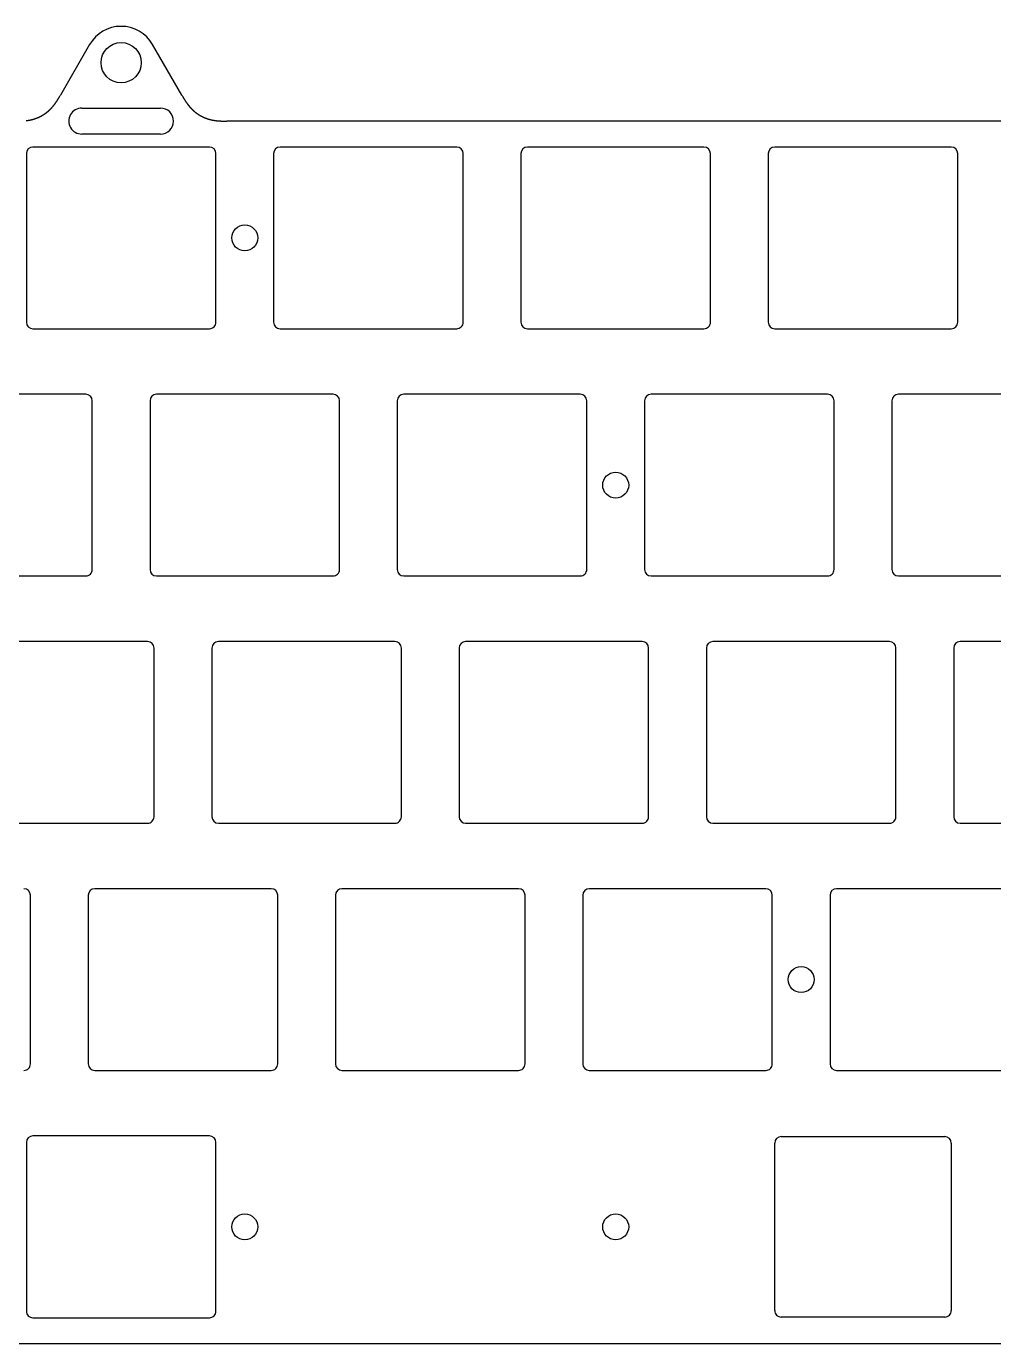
# Model space of a CAD drawing. Header units: millimetres. Extents: x -9 to 276, y -92 to 16.
# Drawn here: x 126 to 200.6, y -85.2 to 16.3 of the extents above; entities that cross this region are included whole.
import ezdxf

# ---------------------------------------------------------------- set-up
doc = ezdxf.new("R2010")
doc.units = ezdxf.units.MM
doc.layers.add('Edge.Cuts', color=53, linetype='CONTINUOUS', true_color=0xc8a339)

msp = doc.modelspace()

# ---------------------------------------------------------------- linework, layer by layer
at = {"layer": 'Edge.Cuts', "linetype": 'CONTINUOUS'}
for p, q in [((130.925129, 14.9), (128.673462, 11)), ((138.026537, 11), (135.774871, 14.9)), ((128.100526, 10.137918), (128.111221, 10.15071)), ((128.111221, 10.15071), (128.121898, 10.163604)), ((128.121898, 10.163604), (128.132559, 10.176603)), ((128.132559, 10.176603), (128.143204, 10.189709)), ((128.143204, 10.189709), (128.153837, 10.202926)), ((128.153837, 10.202926), (128.164458, 10.216255)), ((128.164458, 10.216255), (128.17507, 10.229701)), ((128.17507, 10.229701), (128.185675, 10.243266)), ((128.185675, 10.243266), (128.196275, 10.256954)), ((128.196275, 10.256954), (128.206872, 10.270768)), ((128.206872, 10.270768), (128.21747, 10.284713)), ((128.21747, 10.284713), (128.228069, 10.298793)), ((128.228069, 10.298793), (128.238674, 10.313011)), ((128.238674, 10.313011), (128.249287, 10.327374)), ((128.249287, 10.327374), (128.259912, 10.341886)), ((128.259912, 10.341886), (128.270551, 10.356552)), ((128.270551, 10.356552), (128.281208, 10.371379)), ((128.281208, 10.371379), (128.291888, 10.386373)), ((128.291888, 10.386373), (128.302594, 10.401541)), ((128.302594, 10.401541), (128.313331, 10.416891)), ((128.313331, 10.416891), (128.324103, 10.43243)), ((128.324103, 10.43243), (128.334918, 10.448169)), ((128.334918, 10.448169), (128.345779, 10.464116)), ((128.345779, 10.464116), (128.356694, 10.480284)), ((128.356694, 10.480284), (128.367671, 10.496683)), ((128.367671, 10.496683), (128.378715, 10.513327)), ((128.378715, 10.513327), (128.389838, 10.530232)), ((128.389838, 10.530232), (128.401048, 10.547414)), ((128.401048, 10.547414), (128.412357, 10.564892)), ((128.412357, 10.564892), (128.423777, 10.582688)), ((128.423777, 10.582688), (128.435323, 10.600826)), ((128.435323, 10.600826), (128.447011, 10.619335)), ((128.447011, 10.619335), (128.458861, 10.638248)), ((128.458861, 10.638248), (128.470896, 10.657604)), ((128.470896, 10.657604), (128.483142, 10.67745)), ((128.483142, 10.67745), (128.495632, 10.697841)), ((128.495632, 10.697841), (128.508406, 10.718846)), ((128.508406, 10.718846), (128.521514, 10.74055)), ((128.521514, 10.74055), (128.535019, 10.763064)), ((128.535019, 10.763064), (128.549006, 10.786532)), ((128.549006, 10.786532), (128.563586, 10.811149)), ((128.563586, 10.811149), (128.578924, 10.837196)), ((128.578924, 10.837196), (128.595266, 10.865098)), ((128.595266, 10.865098), (128.613018, 10.89556)), ((128.613018, 10.89556), (128.632962, 10.929928)), ((128.632962, 10.929928), (128.657009, 10.971507)), ((128.657009, 10.971507), (128.673462, 11)), ((138.026537, 11), (138.048643, 10.961725)), ((138.048643, 10.961725), (138.070962, 10.923156)), ((138.070962, 10.923156), (138.082212, 10.903769)), ((138.082212, 10.903769), (138.093527, 10.884317)), ((138.093527, 10.884317), (138.104911, 10.864802)), ((138.104911, 10.864802), (138.116369, 10.845228)), ((138.116369, 10.845228), (138.127904, 10.825597)), ((138.127904, 10.825597), (138.13952, 10.805913)), ((138.13952, 10.805913), (138.151221, 10.786177)), ((138.151221, 10.786177), (138.163012, 10.766393)), ((138.163012, 10.766393), (138.174895, 10.746563)), ((138.174895, 10.746563), (138.186876, 10.726691)), ((138.186876, 10.726691), (138.198958, 10.706778)), ((138.198958, 10.706778), (138.211144, 10.686828)), ((138.211144, 10.686828), (138.223439, 10.666844)), ((138.223439, 10.666844), (138.229629, 10.656839)), ((138.229629, 10.656839), (138.235848, 10.646828)), ((138.235848, 10.646828), (138.242096, 10.636808)), ((138.242096, 10.636808), (138.248373, 10.626782)), ((138.248373, 10.626782), (138.254681, 10.61675)), ((138.254681, 10.61675), (138.261019, 10.606711)), ((138.261019, 10.606711), (138.267389, 10.596666)), ((138.267389, 10.596666), (138.27379, 10.586616)), ((138.27379, 10.586616), (138.280223, 10.576561)), ((138.280223, 10.576561), (138.286689, 10.566501)), ((138.286689, 10.566501), (138.293189, 10.556436)), ((138.293189, 10.556436), (138.299722, 10.546367)), ((138.299722, 10.546367), (138.306289, 10.536295)), ((138.306289, 10.536295), (138.312891, 10.526219)), ((138.312891, 10.526219), (138.319528, 10.51614)), ((138.319528, 10.51614), (138.3262, 10.506058)), ((138.3262, 10.506058), (138.332909, 10.495974)), ((138.332909, 10.495974), (138.339654, 10.485888)), ((138.339654, 10.485888), (138.346437, 10.4758)), ((138.346437, 10.4758), (138.353257, 10.465711)), ((138.353257, 10.465711), (138.360115, 10.45562)), ((138.360115, 10.45562), (138.367012, 10.445529)), ((138.367012, 10.445529), (138.373948, 10.435438)), ((138.373948, 10.435438), (138.380924, 10.425347)), ((138.380924, 10.425347), (138.38794, 10.415256)), ((138.38794, 10.415256), (138.394996, 10.405166)), ((138.394996, 10.405166), (138.402094, 10.395077)), ((138.402094, 10.395077), (138.409233, 10.384989)), ((138.409233, 10.384989), (138.416414, 10.374903)), ((138.416414, 10.374903), (138.423638, 10.36482)), ((138.423638, 10.36482), (138.430905, 10.354738)), ((138.430905, 10.354738), (138.438215, 10.34466)), ((138.438215, 10.34466), (138.44557, 10.334585)), ((138.44557, 10.334585), (138.452969, 10.324513)), ((138.452969, 10.324513), (138.460413, 10.314445)), ((138.460413, 10.314445), (138.467902, 10.304381)), ((138.467902, 10.304381), (138.475438, 10.294322)), ((138.475438, 10.294322), (138.48302, 10.284267)), ((138.48302, 10.284267), (138.49065, 10.274218)), ((138.49065, 10.274218), (138.498327, 10.264175)), ((138.498327, 10.264175), (138.506052, 10.254137)), ((138.506052, 10.254137), (138.513825, 10.244105)), ((138.513825, 10.244105), (138.521648, 10.234081)), ((138.521648, 10.234081), (138.52952, 10.224063)), ((138.52952, 10.224063), (138.537442, 10.214052)), ((138.537442, 10.214052), (138.545414, 10.204049)), ((138.545414, 10.204049), (138.553438, 10.194055)), ((138.553438, 10.194055), (138.561513, 10.184068)), ((138.561513, 10.184068), (138.56964, 10.17409)), ((138.56964, 10.17409), (138.577819, 10.164121)), ((138.577819, 10.164121), (138.586052, 10.154162)), ((138.586052, 10.154162), (138.594338, 10.144212)), ((126.545985, 9.133583), (126.559186, 9.137259)), ((126.559186, 9.137259), (126.572403, 9.141002)), ((126.572403, 9.141002), (126.585637, 9.144813)), ((126.585637, 9.144813), (126.598889, 9.148692)), ((126.598889, 9.148692), (126.612157, 9.152639)), ((126.612157, 9.152639), (126.625441, 9.156656)), ((126.625441, 9.156656), (126.638743, 9.160742)), ((126.638743, 9.160742), (126.652061, 9.164899)), ((126.652061, 9.164899), (126.665396, 9.169127)), ((126.665396, 9.169127), (126.678747, 9.173427)), ((126.678747, 9.173427), (126.692114, 9.177799)), ((126.692114, 9.177799), (126.705498, 9.182244)), ((126.705498, 9.182244), (126.718899, 9.186762)), ((126.718899, 9.186762), (126.732316, 9.191354)), ((126.732316, 9.191354), (126.745749, 9.196021)), ((126.745749, 9.196021), (126.759198, 9.200763)), ((126.759198, 9.200763), (126.772663, 9.205581)), ((126.772663, 9.205581), (126.786145, 9.210476)), ((126.786145, 9.210476), (126.793542, 9.213192)), ((126.793542, 9.213192), (126.80093, 9.215925)), ((126.80093, 9.215925), (126.80831, 9.218677)), ((126.80831, 9.218677), (126.815681, 9.221447)), ((126.815681, 9.221447), (126.823044, 9.224236)), ((126.823044, 9.224236), (126.830398, 9.227042)), ((126.830398, 9.227042), (126.837744, 9.229867)), ((126.837744, 9.229867), (126.845081, 9.232709)), ((126.845081, 9.232709), (126.85241, 9.23557)), ((126.85241, 9.23557), (126.85973, 9.238449)), ((126.85973, 9.238449), (126.867041, 9.241346)), ((126.867041, 9.241346), (126.874343, 9.244261)), ((126.874343, 9.244261), (126.881637, 9.247194)), ((126.881637, 9.247194), (126.888922, 9.250146)), ((126.888922, 9.250146), (126.896199, 9.253115)), ((126.896199, 9.253115), (126.903466, 9.256102)), ((126.903466, 9.256102), (126.910725, 9.259107)), ((126.910725, 9.259107), (126.917975, 9.26213)), ((126.917975, 9.26213), (126.925216, 9.265172)), ((126.925216, 9.265172), (126.932448, 9.268231)), ((126.932448, 9.268231), (126.939671, 9.271308)), ((126.939671, 9.271308), (126.946886, 9.274403)), ((126.946886, 9.274403), (126.954091, 9.277516)), ((126.954091, 9.277516), (126.961288, 9.280647)), ((126.961288, 9.280647), (126.968475, 9.283795)), ((126.968475, 9.283795), (126.975654, 9.286962)), ((126.975654, 9.286962), (126.982823, 9.290147)), ((126.982823, 9.290147), (126.989983, 9.293349)), ((126.989983, 9.293349), (126.997134, 9.296569)), ((126.997134, 9.296569), (127.004277, 9.299807)), ((127.004277, 9.299807), (127.011409, 9.303063)), ((127.011409, 9.303063), (127.018533, 9.306337)), ((127.018533, 9.306337), (127.025648, 9.309628)), ((127.025648, 9.309628), (127.032753, 9.312937)), ((127.032753, 9.312937), (127.039849, 9.316264)), ((127.039849, 9.316264), (127.046936, 9.319609)), ((127.046936, 9.319609), (127.054014, 9.322971)), ((127.054014, 9.322971), (127.061082, 9.326351)), ((127.061082, 9.326351), (127.068141, 9.329749)), ((127.068141, 9.329749), (127.07519, 9.333165)), ((127.07519, 9.333165), (127.08223, 9.336598)), ((127.08223, 9.336598), (127.089261, 9.340049)), ((127.089261, 9.340049), (127.096282, 9.343517)), ((127.096282, 9.343517), (127.103294, 9.347003)), ((127.103294, 9.347003), (127.110296, 9.350507)), ((127.110296, 9.350507), (127.117289, 9.354029)), ((127.117289, 9.354029), (127.124272, 9.357567)), ((127.124272, 9.357567), (127.131246, 9.361124)), ((127.131246, 9.361124), (127.13821, 9.364698)), ((127.13821, 9.364698), (127.145165, 9.36829)), ((127.145165, 9.36829), (127.15211, 9.371899)), ((127.15211, 9.371899), (127.159045, 9.375526)), ((127.159045, 9.375526), (127.165971, 9.37917)), ((127.165971, 9.37917), (127.172886, 9.382831)), ((127.172886, 9.382831), (127.179793, 9.386511)), ((127.179793, 9.386511), (127.186689, 9.390207)), ((127.186689, 9.390207), (127.193576, 9.393921)), ((127.193576, 9.393921), (127.200452, 9.397653)), ((127.200452, 9.397653), (127.207319, 9.401402)), ((127.207319, 9.401402), (127.214176, 9.405168)), ((127.214176, 9.405168), (127.221024, 9.408952)), ((127.221024, 9.408952), (127.227861, 9.412753)), ((127.227861, 9.412753), (127.234689, 9.416572)), ((127.234689, 9.416572), (127.241506, 9.420407)), ((127.241506, 9.420407), (127.248314, 9.424261)), ((127.248314, 9.424261), (127.255111, 9.428131)), ((127.255111, 9.428131), (127.261899, 9.432019)), ((127.261899, 9.432019), (127.268676, 9.435924)), ((127.268676, 9.435924), (127.275443, 9.439846)), ((127.275443, 9.439846), (127.282201, 9.443786)), ((127.282201, 9.443786), (127.288948, 9.447743)), ((127.288948, 9.447743), (127.295685, 9.451717)), ((127.295685, 9.451717), (127.302412, 9.455709)), ((127.302412, 9.455709), (127.309129, 9.459717)), ((127.309129, 9.459717), (127.315835, 9.463743)), ((127.315835, 9.463743), (127.322532, 9.467786)), ((127.322532, 9.467786), (127.329217, 9.471846)), ((127.329217, 9.471846), (127.335893, 9.475924)), ((127.335893, 9.475924), (127.342559, 9.480018)), ((127.342559, 9.480018), (127.349214, 9.48413)), ((127.349214, 9.48413), (127.355859, 9.488258)), ((127.355859, 9.488258), (127.362493, 9.492404)), ((127.362493, 9.492404), (127.369117, 9.496567)), ((127.369117, 9.496567), (127.375731, 9.500747)), ((127.375731, 9.500747), (127.382334, 9.504944)), ((127.382334, 9.504944), (127.388926, 9.509158)), ((127.388926, 9.509158), (127.395508, 9.513389)), ((127.395508, 9.513389), (127.40208, 9.517637)), ((127.40208, 9.517637), (127.408641, 9.521903)), ((127.408641, 9.521903), (127.415192, 9.526185)), ((127.415192, 9.526185), (127.421732, 9.530484)), ((127.421732, 9.530484), (127.428261, 9.5348)), ((127.428261, 9.5348), (127.43478, 9.539133)), ((127.43478, 9.539133), (127.441288, 9.543483)), ((127.441288, 9.543483), (127.447785, 9.54785)), ((127.447785, 9.54785), (127.454272, 9.552233)), ((127.454272, 9.552233), (127.460747, 9.556634)), ((127.460747, 9.556634), (127.467213, 9.561051)), ((127.467213, 9.561051), (127.473667, 9.565486)), ((127.473667, 9.565486), (127.480111, 9.569937)), ((127.480111, 9.569937), (127.486543, 9.574405)), ((127.486543, 9.574405), (127.492965, 9.57889)), ((127.492965, 9.57889), (127.499376, 9.583391)), ((127.499376, 9.583391), (127.505776, 9.58791)), ((127.505776, 9.58791), (127.512165, 9.592445)), ((127.512165, 9.592445), (127.518544, 9.596997)), ((127.518544, 9.596997), (127.524911, 9.601566)), ((127.524911, 9.601566), (127.531267, 9.606151)), ((127.531267, 9.606151), (127.537612, 9.610753)), ((127.537612, 9.610753), (127.543947, 9.615372)), ((127.543947, 9.615372), (127.55027, 9.620008)), ((127.55027, 9.620008), (127.556582, 9.62466)), ((127.556582, 9.62466), (127.562883, 9.629329)), ((127.562883, 9.629329), (127.569173, 9.634014)), ((127.569173, 9.634014), (127.575451, 9.638717)), ((127.575451, 9.638717), (127.581719, 9.643435)), ((127.581719, 9.643435), (127.587975, 9.648171)), ((127.587975, 9.648171), (127.59422, 9.652923)), ((127.59422, 9.652923), (127.600454, 9.657691)), ((127.600454, 9.657691), (127.606676, 9.662476)), ((127.606676, 9.662476), (127.612888, 9.667278)), ((127.612888, 9.667278), (127.619088, 9.672096)), ((127.619088, 9.672096), (127.625276, 9.676931)), ((127.625276, 9.676931), (127.631453, 9.681782)), ((127.631453, 9.681782), (127.637619, 9.68665)), ((127.637619, 9.68665), (127.643774, 9.691534)), ((127.643774, 9.691534), (127.649916, 9.696434)), ((127.649916, 9.696434), (127.656048, 9.701351)), ((127.656048, 9.701351), (127.662168, 9.706285)), ((127.662168, 9.706285), (127.668276, 9.711235)), ((127.668276, 9.711235), (127.674373, 9.716201)), ((127.674373, 9.716201), (127.680459, 9.721184)), ((127.680459, 9.721184), (127.686533, 9.726183)), ((127.686533, 9.726183), (127.692595, 9.731198)), ((127.692595, 9.731198), (127.698645, 9.73623)), ((127.698645, 9.73623), (127.704684, 9.741278)), ((127.704684, 9.741278), (127.710712, 9.746342)), ((127.710712, 9.746342), (127.716727, 9.751423)), ((127.716727, 9.751423), (127.722731, 9.75652)), ((127.722731, 9.75652), (127.728723, 9.761633)), ((127.728723, 9.761633), (127.734704, 9.766763)), ((127.734704, 9.766763), (127.740672, 9.771909)), ((127.740672, 9.771909), (127.746629, 9.777071)), ((127.746629, 9.777071), (127.752574, 9.782249)), ((127.752574, 9.782249), (127.758507, 9.787443)), ((127.758507, 9.787443), (127.764428, 9.792654)), ((127.764428, 9.792654), (127.770338, 9.797881)), ((127.770338, 9.797881), (127.776235, 9.803124)), ((127.776235, 9.803124), (127.78212, 9.808383)), ((127.78212, 9.808383), (127.787994, 9.813658)), ((127.787994, 9.813658), (127.793855, 9.818949)), ((127.793855, 9.818949), (127.799705, 9.824257)), ((127.799705, 9.824257), (127.805542, 9.82958)), ((127.805542, 9.82958), (127.811367, 9.834919)), ((127.811367, 9.834919), (127.811875, 9.835386)), ((127.811875, 9.835386), (127.823466, 9.846097)), ((127.823466, 9.846097), (127.835011, 9.856873)), ((127.835011, 9.856873), (127.846511, 9.867716)), ((127.846511, 9.867716), (127.857966, 9.878626)), ((127.857966, 9.878626), (127.869377, 9.889605)), ((127.869377, 9.889605), (127.880745, 9.900653)), ((127.880745, 9.900653), (127.892071, 9.911771)), ((127.892071, 9.911771), (127.903355, 9.92296)), ((127.903355, 9.92296), (127.914599, 9.934222)), ((127.914599, 9.934222), (127.925804, 9.945556)), ((127.925804, 9.945556), (127.93697, 9.956965)), ((127.93697, 9.956965), (127.948098, 9.968449)), ((127.948098, 9.968449), (127.959189, 9.98001)), ((127.959189, 9.98001), (127.970245, 9.991649)), ((127.970245, 9.991649), (127.981266, 10.003367)), ((127.981266, 10.003367), (127.992253, 10.015166)), ((127.992253, 10.015166), (128.003208, 10.027046)), ((128.003208, 10.027046), (128.014131, 10.03901)), ((128.014131, 10.03901), (128.025024, 10.051058)), ((128.025024, 10.051058), (128.035888, 10.063193)), ((128.035888, 10.063193), (128.046723, 10.075416)), ((128.046723, 10.075416), (128.057532, 10.087729)), ((128.057532, 10.087729), (128.068315, 10.100134)), ((128.068315, 10.100134), (128.079074, 10.112632)), ((128.079074, 10.112632), (128.089811, 10.125226)), ((128.089811, 10.125226), (128.100526, 10.137918)), ((130.318762, 10), (136.381237, 10)), ((138.594338, 10.144212), (138.602678, 10.134273)), ((138.602678, 10.134273), (138.611072, 10.124344)), ((138.611072, 10.124344), (138.619522, 10.114425)), ((138.619522, 10.114425), (138.628026, 10.104518)), ((138.628026, 10.104518), (138.636587, 10.094622)), ((138.636587, 10.094622), (138.645205, 10.084738)), ((138.645205, 10.084738), (138.653879, 10.074866)), ((138.653879, 10.074866), (138.662611, 10.065007)), ((138.662611, 10.065007), (138.6714, 10.055161)), ((138.6714, 10.055161), (138.680248, 10.045327)), ((138.680248, 10.045327), (138.689155, 10.035508)), ((138.689155, 10.035508), (138.698122, 10.025702)), ((138.698122, 10.025702), (138.707148, 10.01591)), ((138.707148, 10.01591), (138.716235, 10.006133)), ((138.716235, 10.006133), (138.725383, 9.996371)), ((138.725383, 9.996371), (138.734592, 9.986624)), ((138.734592, 9.986624), (138.743863, 9.976893)), ((138.743863, 9.976893), (138.753196, 9.967178)), ((138.753196, 9.967178), (138.762593, 9.957479)), ((138.762593, 9.957479), (138.772052, 9.947796)), ((138.772052, 9.947796), (138.781576, 9.938131)), ((138.781576, 9.938131), (138.791164, 9.928483)), ((138.791164, 9.928483), (138.800817, 9.918853)), ((138.800817, 9.918853), (138.810535, 9.909241)), ((138.810535, 9.909241), (138.820319, 9.899647)), ((138.820319, 9.899647), (138.830169, 9.890072)), ((138.830169, 9.890072), (138.840087, 9.880516)), ((138.840087, 9.880516), (138.850071, 9.87098)), ((138.850071, 9.87098), (138.860124, 9.861463)), ((138.860124, 9.861463), (138.870245, 9.851966)), ((138.870245, 9.851966), (138.880434, 9.84249)), ((138.880434, 9.84249), (138.890693, 9.833035)), ((138.890693, 9.833035), (138.901022, 9.823601)), ((138.901022, 9.823601), (138.911421, 9.814188)), ((138.911421, 9.814188), (138.921891, 9.804797)), ((138.921891, 9.804797), (138.932433, 9.795429)), ((138.932433, 9.795429), (138.943046, 9.786083)), ((138.943046, 9.786083), (138.953731, 9.77676)), ((138.953731, 9.77676), (138.96449, 9.76746)), ((138.96449, 9.76746), (138.975321, 9.758183)), ((138.975321, 9.758183), (138.986226, 9.748931)), ((138.986226, 9.748931), (138.997206, 9.739703)), ((138.997206, 9.739703), (139.003256, 9.734655)), ((139.003256, 9.734655), (139.009318, 9.729623)), ((139.009318, 9.729623), (139.015391, 9.724608)), ((139.015391, 9.724608), (139.021476, 9.71961)), ((139.021476, 9.71961), (139.027572, 9.714627)), ((139.027572, 9.714627), (139.033679, 9.709662)), ((139.033679, 9.709662), (139.039798, 9.704712)), ((139.039798, 9.704712), (139.045929, 9.69978)), ((139.045929, 9.69978), (139.052071, 9.694863)), ((139.052071, 9.694863), (139.058224, 9.689964)), ((139.058224, 9.689964), (139.064388, 9.68508)), ((139.064388, 9.68508), (139.070564, 9.680214)), ((139.070564, 9.680214), (139.076751, 9.675364)), ((139.076751, 9.675364), (139.082949, 9.67053)), ((139.082949, 9.67053), (139.089159, 9.665713)), ((139.089159, 9.665713), (139.09538, 9.660913)), ((139.09538, 9.660913), (139.101612, 9.656129)), ((139.101612, 9.656129), (139.107855, 9.651362)), ((139.107855, 9.651362), (139.114109, 9.646612)), ((139.114109, 9.646612), (139.120375, 9.641878)), ((139.120375, 9.641878), (139.126651, 9.637161)), ((139.126651, 9.637161), (139.132939, 9.632461)), ((139.132939, 9.632461), (139.139237, 9.627777)), ((139.139237, 9.627777), (139.145547, 9.62311)), ((139.145547, 9.62311), (139.151868, 9.61846)), ((139.151868, 9.61846), (139.158199, 9.613827)), ((139.158199, 9.613827), (139.164542, 9.60921)), ((139.164542, 9.60921), (139.170895, 9.604611)), ((139.170895, 9.604611), (139.17726, 9.600028)), ((139.17726, 9.600028), (139.183635, 9.595461)), ((139.183635, 9.595461), (139.190021, 9.590912)), ((139.190021, 9.590912), (139.196418, 9.586379)), ((139.196418, 9.586379), (139.202826, 9.581864)), ((139.202826, 9.581864), (139.209244, 9.577365)), ((139.209244, 9.577365), (139.215673, 9.572883)), ((139.215673, 9.572883), (139.222113, 9.568418)), ((139.222113, 9.568418), (139.228564, 9.56397)), ((139.228564, 9.56397), (139.235025, 9.559539)), ((139.235025, 9.559539), (139.241497, 9.555124)), ((139.241497, 9.555124), (139.24798, 9.550727)), ((139.24798, 9.550727), (139.254473, 9.546347)), ((139.254473, 9.546347), (139.260977, 9.541983)), ((139.260977, 9.541983), (139.267492, 9.537637)), ((139.267492, 9.537637), (139.274017, 9.533308)), ((139.274017, 9.533308), (139.280552, 9.528995)), ((139.280552, 9.528995), (139.287098, 9.5247)), ((139.287098, 9.5247), (139.293655, 9.520422)), ((139.293655, 9.520422), (139.300222, 9.516161)), ((139.300222, 9.516161), (139.306799, 9.511917)), ((139.306799, 9.511917), (139.313387, 9.50769)), ((139.313387, 9.50769), (139.319985, 9.50348)), ((139.319985, 9.50348), (139.326593, 9.499287)), ((139.326593, 9.499287), (139.333212, 9.495111)), ((139.333212, 9.495111), (139.339841, 9.490953)), ((139.339841, 9.490953), (139.34648, 9.486812)), ((139.34648, 9.486812), (139.35313, 9.482687)), ((139.35313, 9.482687), (139.35979, 9.47858)), ((139.35979, 9.47858), (139.36646, 9.474491)), ((139.36646, 9.474491), (139.37314, 9.470418)), ((139.37314, 9.470418), (139.37983, 9.466363)), ((139.37983, 9.466363), (139.386531, 9.462325)), ((139.386531, 9.462325), (139.393241, 9.458304)), ((139.393241, 9.458304), (139.399962, 9.454301)), ((139.399962, 9.454301), (139.406693, 9.450314)), ((139.406693, 9.450314), (139.413433, 9.446346)), ((139.413433, 9.446346), (139.420184, 9.442394)), ((139.420184, 9.442394), (139.426945, 9.43846)), ((139.426945, 9.43846), (139.433716, 9.434543)), ((139.433716, 9.434543), (139.440496, 9.430643)), ((139.440496, 9.430643), (139.447287, 9.426761)), ((139.447287, 9.426761), (139.454087, 9.422896)), ((139.454087, 9.422896), (139.460898, 9.419049)), ((139.460898, 9.419049), (139.467718, 9.415219)), ((139.467718, 9.415219), (139.474548, 9.411406)), ((139.474548, 9.411406), (139.481387, 9.407611)), ((139.481387, 9.407611), (139.488237, 9.403834)), ((139.488237, 9.403834), (139.495096, 9.400073)), ((139.495096, 9.400073), (139.501965, 9.396331)), ((139.501965, 9.396331), (139.508844, 9.392606)), ((139.508844, 9.392606), (139.515732, 9.388898)), ((139.515732, 9.388898), (139.52263, 9.385208)), ((139.52263, 9.385208), (139.529538, 9.381535)), ((139.529538, 9.381535), (139.536455, 9.37788)), ((139.536455, 9.37788), (139.543382, 9.374242)), ((139.543382, 9.374242), (139.550318, 9.370622)), ((139.550318, 9.370622), (139.557264, 9.36702)), ((139.557264, 9.36702), (139.564219, 9.363435)), ((139.564219, 9.363435), (139.571184, 9.359868)), ((139.571184, 9.359868), (139.578158, 9.356319)), ((139.578158, 9.356319), (139.585142, 9.352787)), ((139.585142, 9.352787), (139.592135, 9.349273)), ((139.592135, 9.349273), (139.599137, 9.345776)), ((139.599137, 9.345776), (139.606149, 9.342297)), ((139.606149, 9.342297), (139.61317, 9.338836)), ((139.61317, 9.338836), (139.620201, 9.335392)), ((139.620201, 9.335392), (139.627241, 9.331967)), ((139.627241, 9.331967), (139.63429, 9.328559)), ((139.63429, 9.328559), (139.641348, 9.325169)), ((139.641348, 9.325169), (139.648415, 9.321796)), ((139.648415, 9.321796), (139.655492, 9.318441)), ((139.655492, 9.318441), (139.662578, 9.315104)), ((139.662578, 9.315104), (139.669673, 9.311785)), ((139.669673, 9.311785), (139.676777, 9.308484)), ((139.676777, 9.308484), (139.68389, 9.305201)), ((139.68389, 9.305201), (139.691012, 9.301935)), ((139.691012, 9.301935), (139.698144, 9.298687)), ((139.698144, 9.298687), (139.705284, 9.295457)), ((139.705284, 9.295457), (139.712433, 9.292245)), ((139.712433, 9.292245), (139.719591, 9.289051)), ((139.719591, 9.289051), (139.726759, 9.285875)), ((139.726759, 9.285875), (139.733935, 9.282717)), ((139.733935, 9.282717), (139.74112, 9.279577)), ((139.74112, 9.279577), (139.748314, 9.276454)), ((139.748314, 9.276454), (139.755516, 9.27335)), ((139.755516, 9.27335), (139.762728, 9.270263)), ((139.762728, 9.270263), (139.769948, 9.267195)), ((139.769948, 9.267195), (139.777177, 9.264145)), ((139.777177, 9.264145), (139.784415, 9.261112)), ((139.784415, 9.261112), (139.791662, 9.258098)), ((139.791662, 9.258098), (139.798917, 9.255101)), ((139.798917, 9.255101), (139.806181, 9.252123)), ((139.806181, 9.252123), (139.813454, 9.249163)), ((139.813454, 9.249163), (139.820735, 9.246221)), ((139.820735, 9.246221), (139.828025, 9.243297)), ((139.828025, 9.243297), (139.835323, 9.240391)), ((139.835323, 9.240391), (139.842631, 9.237503)), ((139.842631, 9.237503), (139.849946, 9.234633)), ((139.849946, 9.234633), (139.85727, 9.231782)), ((139.85727, 9.231782), (139.864603, 9.228948)), ((139.864603, 9.228948), (139.871944, 9.226133)), ((139.871944, 9.226133), (139.879293, 9.223336)), ((139.879293, 9.223336), (139.886651, 9.220557)), ((139.886651, 9.220557), (139.894017, 9.217797)), ((139.894017, 9.217797), (139.901392, 9.215054)), ((139.901392, 9.215054), (139.908775, 9.21233)), ((139.908775, 9.21233), (139.916166, 9.209625)), ((139.916166, 9.209625), (139.923566, 9.206937)), ((139.923566, 9.206937), (139.930974, 9.204268)), ((139.930974, 9.204268), (139.93839, 9.201617)), ((139.93839, 9.201617), (139.945814, 9.198984)), ((139.945814, 9.198984), (139.953247, 9.196369)), ((139.953247, 9.196369), (139.960687, 9.193773)), ((139.960687, 9.193773), (139.968136, 9.191196)), ((139.968136, 9.191196), (139.975593, 9.188636)), ((139.975593, 9.188636), (139.983058, 9.186095)), ((139.983058, 9.186095), (139.990531, 9.183572)), ((139.990531, 9.183572), (139.998013, 9.181068)), ((139.998013, 9.181068), (140.005502, 9.178582)), ((140.005502, 9.178582), (140.012999, 9.176115)), ((140.012999, 9.176115), (140.020504, 9.173666)), ((140.020504, 9.173666), (140.028017, 9.171235)), ((140.028017, 9.171235), (140.035539, 9.168823)), ((140.035539, 9.168823), (140.043068, 9.16643)), ((140.043068, 9.16643), (140.050605, 9.164055)), ((140.050605, 9.164055), (140.05126, 9.163849)), ((140.05126, 9.163849), (140.066331, 9.159166)), ((140.066331, 9.159166), (140.081436, 9.154556)), ((140.081436, 9.154556), (140.096576, 9.150018)), ((140.096576, 9.150018), (140.111753, 9.145553)), ((140.111753, 9.145553), (140.126966, 9.14116)), ((140.126966, 9.14116), (140.142218, 9.136839)), ((140.142218, 9.136839), (140.157509, 9.13259)), ((126.044947, 9.035921), (126.057445, 9.03746)), ((126.057445, 9.03746), (126.069963, 9.039043)), ((126.069963, 9.039043), (126.082499, 9.040669)), ((126.082499, 9.040669), (126.095055, 9.042341)), ((126.095055, 9.042341), (126.107629, 9.044057)), ((126.107629, 9.044057), (126.120222, 9.045819)), ((126.120222, 9.045819), (126.132834, 9.047627)), ((126.132834, 9.047627), (126.145464, 9.049483)), ((126.145464, 9.049483), (126.158113, 9.051386)), ((126.158113, 9.051386), (126.17078, 9.053337)), ((126.17078, 9.053337), (126.183467, 9.055337)), ((126.183467, 9.055337), (126.196171, 9.057386)), ((126.196171, 9.057386), (126.208894, 9.059485)), ((126.208894, 9.059485), (126.221636, 9.061635)), ((126.221636, 9.061635), (126.234395, 9.063836)), ((126.234395, 9.063836), (126.247173, 9.066089)), ((126.247173, 9.066089), (126.259969, 9.068394)), ((126.259969, 9.068394), (126.272784, 9.070753)), ((126.272784, 9.070753), (126.285616, 9.073164)), ((126.285616, 9.073164), (126.298466, 9.07563)), ((126.298466, 9.07563), (126.311335, 9.078151)), ((126.311335, 9.078151), (126.324221, 9.080728)), ((126.324221, 9.080728), (126.337126, 9.08336)), ((126.337126, 9.08336), (126.350048, 9.086049)), ((126.350048, 9.086049), (126.362988, 9.088795)), ((126.362988, 9.088795), (126.375945, 9.091598)), ((126.375945, 9.091598), (126.388921, 9.094461)), ((126.388921, 9.094461), (126.401914, 9.097382)), ((126.401914, 9.097382), (126.414924, 9.100363)), ((126.414924, 9.100363), (126.427952, 9.103404)), ((126.427952, 9.103404), (126.440998, 9.106506)), ((126.440998, 9.106506), (126.454061, 9.109669)), ((126.454061, 9.109669), (126.467141, 9.112894)), ((126.467141, 9.112894), (126.480239, 9.116182)), ((126.480239, 9.116182), (126.493354, 9.119534)), ((126.493354, 9.119534), (126.506486, 9.122949)), ((126.506486, 9.122949), (126.519635, 9.126428)), ((126.519635, 9.126428), (126.532802, 9.129973)), ((126.532802, 9.129973), (126.545985, 9.133583)), ((140.157509, 9.13259), (140.172842, 9.128412)), ((140.172842, 9.128412), (140.188216, 9.124305)), ((140.188216, 9.124305), (140.203635, 9.120269)), ((140.203635, 9.120269), (140.219098, 9.116303)), ((140.219098, 9.116303), (140.234608, 9.112408)), ((140.234608, 9.112408), (140.250166, 9.108583)), ((140.250166, 9.108583), (140.265773, 9.104828)), ((140.265773, 9.104828), (140.281431, 9.101143)), ((140.281431, 9.101143), (140.297143, 9.097527)), ((140.297143, 9.097527), (140.312909, 9.09398)), ((140.312909, 9.09398), (140.328731, 9.090502)), ((140.328731, 9.090502), (140.344612, 9.087093)), ((140.344612, 9.087093), (140.360553, 9.083752)), ((140.360553, 9.083752), (140.376556, 9.08048)), ((140.376556, 9.08048), (140.392624, 9.077276)), ((140.392624, 9.077276), (140.408759, 9.074139)), ((140.408759, 9.074139), (140.424962, 9.071071)), ((140.424962, 9.071071), (140.441237, 9.06807)), ((140.441237, 9.06807), (140.457586, 9.065136)), ((140.457586, 9.065136), (140.474012, 9.06227)), ((140.474012, 9.06227), (140.490517, 9.05947)), ((140.490517, 9.05947), (140.507104, 9.056737)), ((140.507104, 9.056737), (140.523778, 9.054071)), ((140.523778, 9.054071), (140.54054, 9.051471)), ((140.54054, 9.051471), (140.557394, 9.048938)), ((140.557394, 9.048938), (140.574344, 9.04647)), ((140.574344, 9.04647), (140.591394, 9.044069)), ((140.591394, 9.044069), (140.608549, 9.041733)), ((140.608549, 9.041733), (140.625811, 9.039462)), ((140.625811, 9.039462), (140.643186, 9.037257)), ((140.643186, 9.037257), (140.660679, 9.035118)), ((140.660679, 9.035118), (140.678296, 9.033043)), ((140.678296, 9.033043), (140.696041, 9.031033)), ((140.696041, 9.031033), (140.71392, 9.029088)), ((140.71392, 9.029088), (140.731941, 9.027208)), ((140.731941, 9.027208), (140.750111, 9.025391)), ((140.750111, 9.025391), (140.768436, 9.02364)), ((140.768436, 9.02364), (140.786925, 9.021952)), ((140.786925, 9.021952), (140.805586, 9.020328)), ((140.805586, 9.020328), (140.82443, 9.018769)), ((140.82443, 9.018769), (140.843468, 9.017272)), ((140.843468, 9.017272), (140.862709, 9.01584)), ((140.862709, 9.01584), (140.882168, 9.014471)), ((140.882168, 9.014471), (140.901858, 9.013165)), ((140.901858, 9.013165), (140.921795, 9.011922)), ((140.921795, 9.011922), (140.941996, 9.010742)), ((140.941996, 9.010742), (140.962482, 9.009624)), ((140.962482, 9.009624), (140.983272, 9.00857)), ((140.983272, 9.00857), (141.004394, 9.007577)), ((141.004394, 9.007577), (141.025875, 9.006648)), ((141.025875, 9.006648), (141.047749, 9.00578)), ((141.047749, 9.00578), (141.070053, 9.004974)), ((141.070053, 9.004974), (141.092833, 9.00423)), ((141.092833, 9.00423), (141.116143, 9.003547)), ((141.116143, 9.003547), (141.140048, 9.002926)), ((141.140048, 9.002926), (141.164625, 9.002365)), ((141.164625, 9.002365), (141.189976, 9.001866)), ((141.189976, 9.001866), (141.216227, 9.001427)), ((141.216227, 9.001427), (141.243544, 9.001048)), ((141.243544, 9.001048), (141.272153, 9.00073)), ((141.272153, 9.00073), (141.30238, 9.00047)), ((141.30238, 9.00047), (141.334715, 9.000269)), ((141.334715, 9.000269), (141.369972, 9.000126)), ((141.369972, 9.000126), (141.409709, 9.000038)), ((141.409709, 9.000038), (141.457742, 9.000003)), ((141.457742, 9.000003), (141.490638, 9)), ((229.984361, 9), (141.490638, 9)), ((136.381237, 8), (130.318762, 8)), ((126.05, 6.5), (126.05, -6.5)), ((140.15, 7), (126.55, 7)), ((140.65, -6.5), (140.65, 6.5)), ((145.1, 6.5), (145.1, -6.5)), ((159.2, 7), (145.6, 7)), ((159.7, -6.5), (159.7, 6.5)), ((164.15, 6.5), (164.15, -6.5)), ((178.25, 7), (164.65, 7)), ((178.75, -6.5), (178.75, 6.5)), ((183.2, 6.5), (183.2, -6.5)), ((197.3, 7), (183.7, 7)), ((197.8, -6.5), (197.8, 6.5)), ((126.55, -7), (140.15, -7)), ((145.6, -7), (159.2, -7)), ((164.65, -7), (178.25, -7)), ((183.7, -7), (197.3, -7)), ((130.625, -12.05), (117.025, -12.05)), ((149.675, -12.05), (136.075, -12.05)), ((168.725, -12.05), (155.125, -12.05)), ((187.775, -12.05), (174.175, -12.05)), ((206.825, -12.05), (193.225, -12.05)), ((131.125, -25.55), (131.125, -12.55)), ((135.575, -12.55), (135.575, -25.55)), ((150.175, -25.55), (150.175, -12.55)), ((154.625, -12.55), (154.625, -25.55)), ((169.225, -25.55), (169.225, -12.55)), ((173.675, -12.55), (173.675, -25.55)), ((188.275, -25.55), (188.275, -12.55)), ((192.725, -12.55), (192.725, -25.55)), ((117.025, -26.05), (130.625, -26.05)), ((136.075, -26.05), (149.675, -26.05)), ((155.125, -26.05), (168.725, -26.05)), ((174.175, -26.05), (187.775, -26.05)), ((193.225, -26.05), (206.825, -26.05)), ((135.3875, -31.1), (121.7875, -31.1)), ((154.4375, -31.1), (140.8375, -31.1)), ((173.4875, -31.1), (159.8875, -31.1)), ((192.5375, -31.1), (178.9375, -31.1)), ((211.5875, -31.1), (197.9875, -31.1)), ((135.8875, -44.6), (135.8875, -31.6)), ((140.3375, -31.6), (140.3375, -44.6)), ((154.9375, -44.6), (154.9375, -31.6)), ((159.3875, -31.6), (159.3875, -44.6)), ((173.9875, -44.6), (173.9875, -31.6)), ((178.4375, -31.6), (178.4375, -44.6)), ((193.0375, -44.6), (193.0375, -31.6)), ((197.4875, -31.6), (197.4875, -44.6)), ((121.7875, -45.1), (135.3875, -45.1)), ((140.8375, -45.1), (154.4375, -45.1)), ((159.8875, -45.1), (173.4875, -45.1)), ((178.9375, -45.1), (192.5375, -45.1)), ((197.9875, -45.1), (211.5875, -45.1)), ((126.3625, -63.65), (126.3625, -50.65)), ((130.8125, -50.65), (130.8125, -63.65)), ((144.9125, -50.15), (131.3125, -50.15)), ((145.4125, -63.65), (145.4125, -50.65)), ((149.8625, -50.65), (149.8625, -63.65)), ((163.9625, -50.15), (150.3625, -50.15)), ((164.4625, -63.65), (164.4625, -50.65)), ((168.9125, -50.65), (168.9125, -63.65)), ((183.0125, -50.15), (169.4125, -50.15)), ((183.5125, -63.65), (183.5125, -50.65)), ((187.9625, -50.65), (187.9625, -63.65)), ((202.0625, -50.15), (188.4625, -50.15)), ((131.3125, -64.15), (144.9125, -64.15)), ((150.3625, -64.15), (163.9625, -64.15)), ((169.4125, -64.15), (183.0125, -64.15)), ((188.4625, -64.15), (202.0625, -64.15)), ((48.621888, -85.2), (218.078111, -85.2))]:
    msp.add_line(p, q, dxfattribs=at)
at = {"layer": 'Edge.Cuts', "linetype": 'Continuous'}
for p, q in [((126.05, -69.7), (126.05, -82.7)), ((140.15, -69.2), (126.55, -69.2)), ((140.65, -82.7), (140.65, -69.7)), ((183.7, -82.65), (183.7, -69.75)), ((184.2, -69.25), (196.8, -69.25)), ((197.3, -69.75), (197.3, -82.65)), ((126.55, -83.2), (140.15, -83.2)), ((196.8, -83.15), (184.2, -83.15))]:
    msp.add_line(p, q, dxfattribs=at)
at = {"layer": 'Edge.Cuts'}
for centre, radius in [((133.35, 13.5), 1.55), ((142.875, 0), 1), ((171.45, -19.05), 1), ((185.7375, -57.15), 1), ((142.875, -76.2), 1), ((171.45, -76.2), 1)]:
    msp.add_circle(centre, radius, dxfattribs=at)
for centre, radius, start, end in [((133.35, 13.5), 2.8, 30.00000134, 149.99999866), ((130.31876, 8.999999), 0.999999, -270.00011459, -89.99988541), ((136.381237, 9), 1, -90, 90), ((126.5501, 6.4999), 0.5001, 90.01145499, 179.98854314), ((140.15, 6.5), 0.5, 0, 90), ((145.6001, 6.4999), 0.5001, 90.01145499, 179.98854314), ((159.2, 6.5), 0.5, 0, 90), ((164.6501, 6.4999), 0.5001, 90.01145499, 179.98854314), ((178.25, 6.5), 0.5, 0, 90), ((183.7001, 6.4999), 0.5001, 90.01145499, 179.98854314), ((197.3, 6.5), 0.5, 0, 90), ((126.55, -6.5), 0.5, -180, -90), ((140.1501, -6.5001), 0.4999, -90.01146333, 0.01146145), ((145.6, -6.5), 0.5, -180, -90), ((159.2001, -6.5001), 0.4999, -90.01146333, 0.01146145), ((164.65, -6.5), 0.5, -180, -90), ((178.2501, -6.5001), 0.4999, -90.01146333, 0.01146145), ((183.7, -6.5), 0.5, -180, -90), ((197.3001, -6.5001), 0.4999, -90.01146333, 0.01146145), ((130.625, -12.55), 0.5, 0, 90), ((136.0751, -12.5501), 0.5001, 90.01145499, 179.98854314), ((149.675, -12.55), 0.5, 0, 90), ((155.1251, -12.5501), 0.5001, 90.01145499, 179.98854314), ((168.725, -12.55), 0.5, 0, 90), ((174.1751, -12.5501), 0.5001, 90.01145499, 179.98854314), ((187.775, -12.55), 0.5, 0, 90), ((193.2251, -12.5501), 0.5001, 90.01145499, 179.98854314), ((130.6251, -25.5501), 0.4999, -90.01146333, 0.01146145), ((136.075, -25.55), 0.5, -180, -90), ((149.6751, -25.5501), 0.4999, -90.01146333, 0.01146145), ((155.125, -25.55), 0.5, -180, -90), ((168.7251, -25.5501), 0.4999, -90.01146333, 0.01146145), ((174.175, -25.55), 0.5, -180, -90), ((187.7751, -25.5501), 0.4999, -90.01146333, 0.01146145), ((193.225, -25.55), 0.5, -180, -90), ((135.3875, -31.6), 0.5, 0, 90), ((140.8376, -31.6001), 0.5001, 90.01145499, 179.98854314), ((154.4375, -31.6), 0.5, 0, 90), ((159.8876, -31.6001), 0.5001, 90.01145499, 179.98854314), ((173.4875, -31.6), 0.5, 0, 90), ((178.9376, -31.6001), 0.5001, 90.01145499, 179.98854314), ((192.5375, -31.6), 0.5, 0, 90), ((197.9876, -31.6001), 0.5001, 90.01145499, 179.98854314), ((135.3876, -44.6001), 0.4999, -90.01146333, 0.01146145), ((140.8375, -44.6), 0.5, -180, -90), ((154.4376, -44.6001), 0.4999, -90.01146333, 0.01146145), ((159.8875, -44.6), 0.5, -180, -90), ((173.4876, -44.6001), 0.4999, -90.01146333, 0.01146145), ((178.9375, -44.6), 0.5, -180, -90), ((192.5376, -44.6001), 0.4999, -90.01146333, 0.01146145), ((197.9875, -44.6), 0.5, -180, -90), ((125.8625, -50.65), 0.5, 0, 90), ((131.3126, -50.6501), 0.5001, 90.01145499, 179.98854314), ((144.9125, -50.65), 0.5, 0, 90), ((150.3626, -50.6501), 0.5001, 90.01145499, 179.98854314), ((163.9625, -50.65), 0.5, 0, 90), ((169.4126, -50.6501), 0.5001, 90.01145499, 179.98854314), ((183.0125, -50.65), 0.5, 0, 90), ((188.4626, -50.6501), 0.5001, 90.01145499, 179.98854314), ((125.8626, -63.6501), 0.4999, -90.01146333, 0.01146145), ((131.3125, -63.65), 0.5, -180, -90), ((144.9126, -63.6501), 0.4999, -90.01146333, 0.01146145), ((150.3625, -63.65), 0.5, -180, -90), ((163.9626, -63.6501), 0.4999, -90.01146333, 0.01146145), ((169.4125, -63.65), 0.5, -180, -90), ((183.0126, -63.6501), 0.4999, -90.01146333, 0.01146145), ((188.4625, -63.65), 0.5, -180, -90), ((126.550022, -69.700041), 0.500022, 90.00252081, 179.99530195), ((140.150022, -69.700041), 0.500041, 0.00469846, 90.00252081), ((184.200022, -69.750041), 0.500022, 90.00252081, 179.99530195), ((196.800022, -69.750041), 0.500041, 0.00469846, 90.00252081), ((126.550022, -82.700041), 0.499959, 179.99530195, 269.99747878), ((140.150022, -82.700041), 0.499978, 269.99747878, 0.00469846), ((184.200022, -82.650041), 0.499959, 179.99530195, 269.99747878), ((196.800022, -82.650041), 0.499978, 269.99747878, 0.00469846)]:
    msp.add_arc(centre, radius, start, end, dxfattribs=at)

doc.saveas('drawing.dxf')
